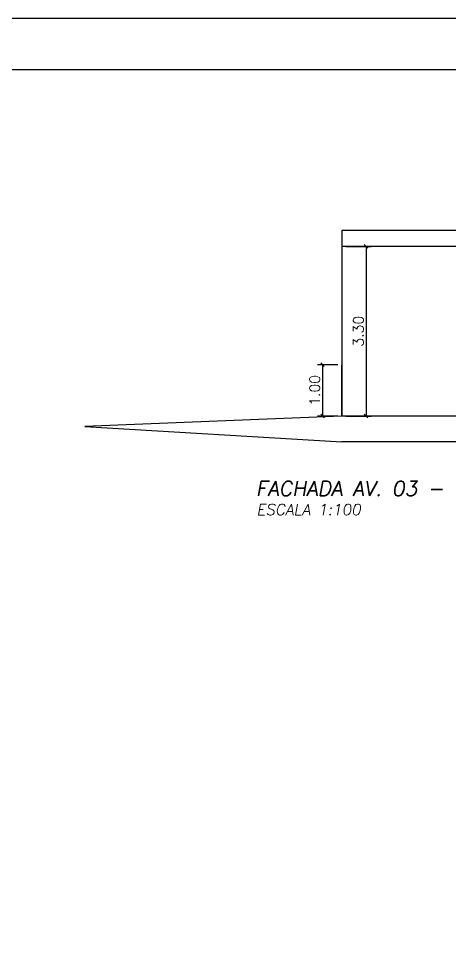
# Model space of a CAD drawing. Header units: metres. Extents: x 2690 to 3939, y 743 to 1123.
# Drawn here: x 3691.26 to 3699.65, y 796.03 to 813.99 of the extents above; entities that cross this region are included whole.
import ezdxf

# ---------------------------------------------------------------- set-up
doc = ezdxf.new("R2010")
doc.units = ezdxf.units.M
doc.header["$PDMODE"] = 35
for name, color, linetype in [('01', 1, 'Continuous'), ('03', 3, 'Continuous'), ('04', 4, 'Continuous'), ('FOLHA', 7, 'Continuous'), ('FOLHA - MARGEM', 3, 'Continuous'), ('TEXTO', 2, 'Continuous')]:
    doc.layers.add(name, color=color, linetype=linetype)
doc.styles.add('ROMA', font='romans.shx')
doc.dimstyles.new('CORTE', dxfattribs={"dimscale": 0, "dimtxt": 0.2, "dimasz": 0.07, "dimexe": 0.1, "dimexo": 0.08, "dimgap": 0.05, "dimtad": 1, "dimzin": 4, "dimdsep": 46, "dimtxsty": 'ROMA', "dimblk": 'OBLIQUE', "dimcen": 0, "dimclrd": 1, "dimclre": 1, "dimclrt": 2, "dimaunit": 1, "dimadec": 0, "dimazin": 0, "dimtfac": 1, "dimtofl": 0, "dimtmove": 0, "dimatfit": 3, "dimldrblk": 'OBLIQUE', "dimfxl": 0.1, "dimtolj": 1, "dimtzin": 0, "dimarcsym": 0})

# ---------------------------------------------------------------- blocks, each defined once
blk = doc.blocks.new('_Oblique')
at = {"color": 0, "linetype": 'ByBlock', "lineweight": -2}
blk.add_line((-0.5, -0.5), (0.5, 0.5), dxfattribs=at)
blk = doc.blocks.new('*D165')
at = {"layer": '01', "color": 1, "lineweight": -2, "transparency": 16777216}
for p, q in [((3697.633, 809.553), (3698.125, 809.553)), ((3698.025, 809.553), (3698.025, 806.253)), ((3697.633, 806.253), (3698.125, 806.253))]:
    blk.add_line(p, q, dxfattribs=at)
at = {"layer": 'DEFPOINTS', "color": 0, "transparency": 16777216}
for p in [(3697.553, 809.553), (3697.553, 806.253), (3698.025, 806.253)]:
    blk.add_point(p, dxfattribs=at)
at = {"layer": '01', "color": 1, "lineweight": -2, "transparency": 16777216, "xscale": 0.07, "yscale": 0.07, "zscale": 0.07}
for p, rotation in [((3698.025, 809.553), 90), ((3698.025, 806.253), 270)]:
    blk.add_blockref('_Oblique', p, dxfattribs=dict(at, rotation=rotation))
at = {"layer": '01', "color": 2, "transparency": 16777216, "insert": (3697.875, 807.903), "char_height": 0.2, "attachment_point": 5, "rotation": 90, "style": 'ROMA'}
blk.add_mtext('\\A1;3.30', dxfattribs=at)
blk = doc.blocks.new('*D160')
at = {"layer": '01', "color": 1, "lineweight": -2, "transparency": 16777216}
for p, q in [((3697.473, 807.251), (3697.076, 807.251)), ((3697.176, 807.251), (3697.176, 806.253)), ((3697.473, 806.253), (3697.076, 806.253))]:
    blk.add_line(p, q, dxfattribs=at)
at = {"layer": 'DEFPOINTS', "color": 0, "transparency": 16777216}
for p in [(3697.553, 807.251), (3697.176, 806.253), (3697.553, 806.253)]:
    blk.add_point(p, dxfattribs=at)
at = {"layer": '01', "color": 1, "lineweight": -2, "transparency": 16777216, "xscale": 0.07, "yscale": 0.07, "zscale": 0.07}
for p, rotation in [((3697.176, 807.251), 90), ((3697.176, 806.253), 270)]:
    blk.add_blockref('_Oblique', p, dxfattribs=dict(at, rotation=rotation))
at = {"layer": '01', "color": 2, "transparency": 16777216, "insert": (3697.026, 806.752), "char_height": 0.2, "attachment_point": 5, "rotation": 90, "style": 'ROMA'}
blk.add_mtext('\\A1;1.00', dxfattribs=at)

msp = doc.modelspace()

# ---------------------------------------------------------------- linework, layer by layer
at = {"layer": '01'}
for p, q in [((3701.0534, 809.8627), (3697.5534, 809.8627)), ((3697.5534, 809.8627), (3697.5534, 809.5527)), ((3701.0534, 809.5527), (3697.5534, 809.5527))]:
    msp.add_line(p, q, dxfattribs=at)
at = {"layer": '03'}
msp.add_line((3697.5534, 806.2527), (3697.5534, 807.2527), dxfattribs=at)
at = {"layer": '04'}
for p, q in [((3697.5534, 809.5527), (3697.5534, 806.2527)), ((3697.5534, 806.2527), (3692.5534, 806.0527)), ((3722.5534, 806.2527), (3697.5534, 806.2527)), ((3692.5534, 806.0527), (3697.5534, 805.7527)), ((3722.5534, 805.7527), (3697.5534, 805.7527))]:
    msp.add_line(p, q, dxfattribs=at)
at = {"layer": 'FOLHA'}
msp.add_lwpolyline([(3645.3446, 754.5874), (3726.9446, 754.5874), (3726.9446, 813.9874), (3642.8446, 813.9874), (3642.8446, 754.5874)], dxfattribs=at)
at = {"layer": 'FOLHA - MARGEM', "linetype": 'Continuous'}
msp.add_line((3725.9446, 812.9874), (3646.3446, 812.9874), dxfattribs=at)

# ---------------------------------------------------------------- texts
at = {"layer": 'TEXTO', "color": 3, "ltscale": 0.05, "style": 'ROMA', "oblique": 10}
msp.add_text('FACHADA AV. 03 - TR. 02 ', height=0.288, dxfattribs=at).set_placement((3695.8845, 804.7011))
at = {"layer": 'TEXTO', "color": 2, "ltscale": 0.05, "style": 'ROMA', "oblique": 10}
msp.add_text('ESCALA 1:100', height=0.216, dxfattribs=at).set_placement((3695.8939, 804.3255))

# ---------------------------------------------------------------- dimensions: what is measured, and where the dimension line sits
at = {"layer": '01'}
for base, p1, picture, middle in [((3698.0248, 806.2527), (3697.5534, 809.5527), '*D165', (3697.8748, 807.9027)), ((3697.1758, 806.2527), (3697.5534, 807.2506), '*D160', (3697.0258, 806.7517))]:
    dim = msp.add_linear_dim(base=base, p1=p1, p2=(3697.5534, 806.2527), angle=90, dimstyle='CORTE', override={"dimscale": 1}, dxfattribs=at)
    dim.commit()
    dim.dimension.update_dxf_attribs({"geometry": picture, "text_midpoint": middle})

doc.saveas('drawing.dxf')
